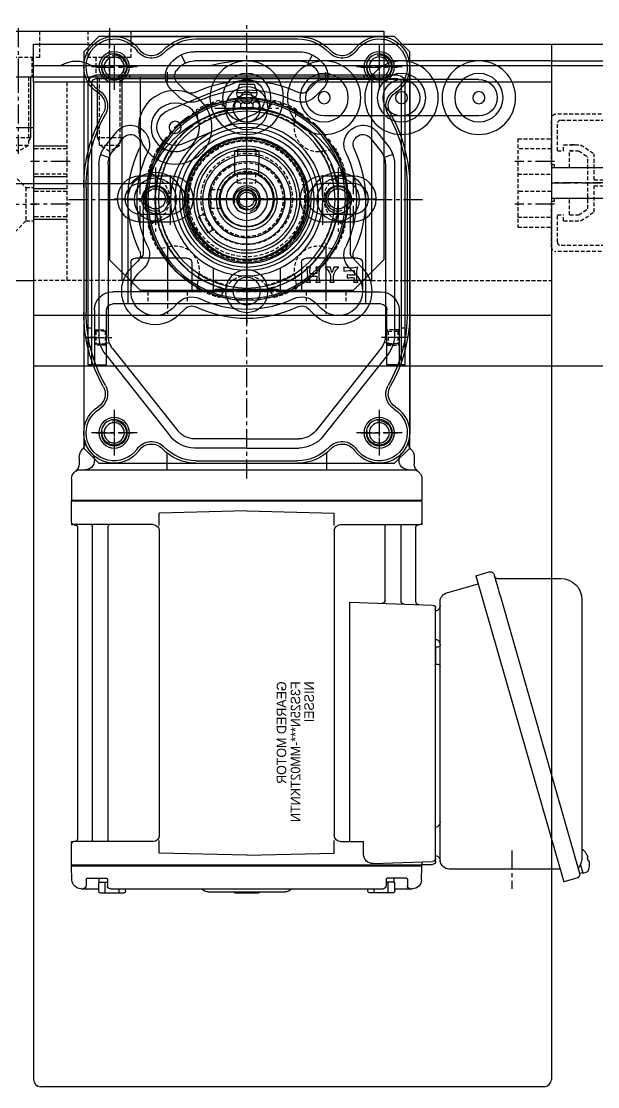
# Model space of a CAD drawing. Header units: inches. Extents: x 0 to 77285, y -118 to 40065.
# Drawn here: x 66933.3 to 67122.5, y 15599.9 to 15949.4 of the extents above; entities that cross this region are included whole.
import ezdxf

# ---------------------------------------------------------------- set-up
doc = ezdxf.new("R2010")
doc.units = ezdxf.units.IN
doc.header["$LTSCALE"] = 5
doc.header["$MEASUREMENT"] = 0
doc.linetypes.add('CENTER', pattern=[2, 1.25, -0.25, 0.25, -0.25])
doc.linetypes.add('HIDDEN', pattern=[0.375, 0.25, -0.125])
for name, color, linetype in [('11', 1, 'CENTER'), ('22', 2, 'HIDDEN'), ('44', 4, 'Continuous'), ('55', 5, 'Continuous'), ('77', 40, 'HIDDEN'), ('A', 8, 'Continuous'), ('B', 123, 'Continuous'), ('T', 3, 'Continuous'), ('Y', 60, 'Continuous')]:
    doc.layers.add(name, color=color, linetype=linetype)
doc.styles.add('SCI', font='')
doc.styles.get('SCI').set_extended_font_data('Gulim')

# ---------------------------------------------------------------- blocks, each defined once
blk = doc.blocks.new('E0104-20170619.11435441E')
for p, q in [((-30, 6), (-30, 21)), ((-6, 22.5), (-28.5, 22.5)), ((-6, 22.5), (-6, 21.5)), ((-5, 21.5), (-6, 21.5)), ((-5, 21.5), (-5, 16.5)), ((5, 21.5), (5, 16.5)), ((6, 21.5), (5, 21.5)), ((6, 22.5), (6, 21.5)), ((28.5, 22.5), (6, 22.5)), ((30, 6), (30, 21)), ((-28, 10.5), (-28, 19.5)), ((-10.5, 20.5), (-27, 20.5)), ((-10.5, 18.5), (-12.5, 18.5)), ((-12.5, 18.5), (-12.5, 12.89)), ((-10.5, 20.5), (-10.5, 18.5)), ((10.5, 20.5), (10.5, 18.5)), ((27, 20.5), (10.5, 20.5)), ((12.5, 18.5), (10.5, 18.5)), ((12.5, 18.5), (12.5, 12.89)), ((28, 10.5), (28, 19.5)), ((-10.5, 16.5), (-10.5, 13.5)), ((-5, 16.5), (-10.5, 16.5)), ((10.5, 16.5), (5, 16.5)), ((10.5, 16.5), (10.5, 13.5)), ((-28, 10.5), (-26, 10.5)), ((-26, 10.5), (-26, 12.5)), ((-26, 12.5), (-20.39, 12.5)), ((-22.39, 12.5), (-24.08, 12.5)), ((-23, 10.5), (-24.08, 10.5)), ((-24, 10.5), (-21, 10.5)), ((-24, 5), (-24, 10.5)), ((-21, 10.5), (-18, 8.5)), ((-20.39, 12.5), (-16, 9.57)), ((-12.5, 12.89), (-7.95, 6.07)), ((-10.5, 13.5), (-6.54, 7.56)), ((10.5, 13.5), (6.54, 7.56)), ((12.5, 12.89), (7.95, 6.07)), ((20.39, 12.5), (16, 9.57)), ((21, 10.5), (18, 8.5)), ((26, 12.5), (20.39, 12.5)), ((24, 10.5), (21, 10.5)), ((24, 5), (24, 10.5)), ((26, 10.5), (26, 12.5)), ((28, 10.5), (26, 10.5)), ((-18, -8.5), (-18, 8.5)), ((-16, 1), (-16, 9.57)), ((-1, 4.9), (-1, 7.43)), ((1, 4.9), (1, 7.43)), ((16, 1), (16, 9.57)), ((18, -8.5), (18, 8.5)), ((-30, 6), (-29, 6)), ((-29, 5), (-29, 6)), ((-29, 5), (-24, 5)), ((-4.17, 2.76), (-5.96, 4.55)), ((-2.76, 4.17), (-4.55, 5.96)), ((2.76, 4.17), (4.55, 5.96)), ((4.17, 2.76), (5.96, 4.55)), ((29, 5), (24, 5)), ((29, 5), (29, 6)), ((30, 6), (29, 6)), ((-16, 1), (-9.95, 1)), ((-4.9, 1), (-7.43, 1)), ((4.9, 1), (7.43, 1)), ((9.95, 1), (16, 1)), ((-16, -9.57), (-16, -1)), ((-16, -1), (-9.95, -1)), ((-4.9, -1), (-7.43, -1)), ((-4.17, -2.76), (-5.96, -4.55)), ((4.17, -2.76), (5.96, -4.55)), ((4.9, -1), (7.43, -1)), ((9.95, -1), (16, -1)), ((16, -9.57), (16, -1)), ((-30, -21), (-30, -6)), ((-30, -6), (-29, -6)), ((-29, -6), (-29, -5)), ((-29, -5), (-24, -5)), ((-24, -10.5), (-24, -5)), ((-12.5, -12.89), (-7.95, -6.07)), ((-2.76, -4.17), (-4.55, -5.96)), ((-1, -4.9), (-1, -7.43)), ((1, -4.9), (1, -7.43)), ((2.76, -4.17), (4.55, -5.96)), ((12.5, -12.89), (7.95, -6.07)), ((24, -10.5), (24, -5)), ((29, -5), (24, -5)), ((29, -6), (29, -5)), ((30, -6), (29, -6)), ((30, -21), (30, -6)), ((-21, -10.5), (-18, -8.5)), ((-20.39, -12.5), (-16, -9.57)), ((-10.5, -13.5), (-6.54, -7.56)), ((10.5, -13.5), (6.54, -7.56)), ((20.39, -12.5), (16, -9.57)), ((21, -10.5), (18, -8.5)), ((-28, -19.5), (-28, -10.5)), ((-28, -10.5), (-26, -10.5)), ((-26, -12.5), (-26, -10.5)), ((-26, -12.5), (-20.39, -12.5)), ((-24, -10.5), (-21, -10.5)), ((-12.5, -18.5), (-12.5, -12.89)), ((-10.5, -16.5), (-10.5, -13.5)), ((10.5, -16.5), (10.5, -13.5)), ((12.5, -18.5), (12.5, -12.89)), ((26, -12.5), (20.39, -12.5)), ((24, -10.5), (21, -10.5)), ((26, -12.5), (26, -10.5)), ((28, -10.5), (26, -10.5)), ((28, -19.5), (28, -10.5)), ((-5, -16.5), (-10.5, -16.5)), ((-5, -21.5), (-5, -16.5)), ((5, -21.5), (5, -16.5)), ((10.5, -16.5), (5, -16.5)), ((-10.5, -20.5), (-27, -20.5)), ((-10.5, -18.5), (-12.5, -18.5)), ((-10.5, -20.5), (-10.5, -18.5)), ((12.5, -18.5), (10.5, -18.5)), ((10.5, -20.5), (10.5, -18.5)), ((27, -20.5), (10.5, -20.5)), ((-6, -22.5), (-28.5, -22.5)), ((-6, -22.5), (-6, -21.5)), ((-5, -21.5), (-6, -21.5)), ((6, -21.5), (5, -21.5)), ((6, -22.5), (6, -21.5)), ((28.5, -22.5), (6, -22.5))]:
    blk.add_line(p, q)
for centre, radius, start, end in [((-28.5, 21), 1.5, 90, 180), ((28.5, 21), 1.5, 0, 90), ((-27, 19.5), 1, 90, 180), ((27, 19.5), 1, 0, 90), ((0, 0), 10, 49.1403, 130.8597), ((0, 0), 7.5, 82.3377, 97.6623), ((0, 0), 10, 142.644, 174.2608), ((0, 0), 7.5, 127.3377, 142.6623), ((0, 0), 5, 101.537, 123.463), ((0, 0), 5, 56.537, 78.463), ((0, 0), 7.5, 37.3377, 52.6623), ((0, 0), 10, 5.7392, 39.0281), ((0, 0), 10, 5.7392, 37.356), ((0, 0), 7.5, 172.3377, 187.6623), ((0, 0), 5, 146.537, 168.463), ((0, 0), 5, 11.537, 33.463), ((0, 0), 7.5, 352.3377, 7.6623), ((0, 0), 10, 185.7392, 217.356), ((0, 0), 5, 191.537, 213.463), ((0, 0), 5, 326.537, 348.463), ((0, 0), 10, 320.9719, 354.2608), ((0, 0), 10, 322.644, 354.2608), ((0, 0), 7.5, 217.3377, 232.6623), ((0, 0), 5, 236.537, 258.463), ((0, 0), 5, 281.537, 303.463), ((0, 0), 7.5, 307.3377, 322.6623), ((0, 0), 10, 229.1403, 309.2607), ((0, 0), 10, 243.4796, 310.8597), ((0, 0), 7.5, 262.3377, 277.6623), ((-27, -19.5), 1, 180, 270), ((27, -19.5), 1, 270, 0), ((-28.5, -21), 1.5, 180, 270), ((28.5, -21), 1.5, 270, 0)]:
    blk.add_arc(centre, radius, start, end)
at = {"layer": '11'}
for p, q in [((0, -22.5), (0, 22.5)), ((30, 0), (-30, 0))]:
    blk.add_line(p, q, dxfattribs=at)
blk = doc.blocks.new('A$Cd8d11530')
at = {"linetype": 'Continuous'}
for p, q in [((0, 0), (170, 0)), ((0, -12.5), (0, 0)), ((0, -7), (170, -7)), ((170, -12.5), (0, -12.5)), ((111, -12.5), (29, -12.5)), ((29, -12.5), (29, -77.5)), ((111, -12.5), (111, -77.5)), ((111, -77.5), (29, -77.5)), ((170, -89), (0, -89)), ((0, -105.5), (170, -105.5)), ((0, -105.5), (0, -339.6)), ((170, -105.5), (170, -339.6)), ((167.6, -342), (2.4, -342))]:
    blk.add_line(p, q, dxfattribs=at)
for p, q in [((170, 0), (170, -105.5)), ((170, 0), (1305, 0)), ((170, -7), (1305, -7)), ((0, -12.5), (0, -105.5)), ((170, -12.5), (170, -105.5)), ((0, -105.5), (170, -105.5)), ((170, -105.5), (1305, -105.5))]:
    blk.add_line(p, q)
for radius in [23.5, 20]:
    blk.add_circle((70, -50.75), radius, dxfattribs=at)
for centre in [(40, -50.75), (100, -50.75)]:
    blk.add_circle(centre, 3.32)
for centre, radius, start, end in [((14, -15.5), 9.85, 59.6488, 120.3512), ((2.4, -339.6), 2.4, 180, 270), ((167.6, -339.6), 2.4, 270, 0)]:
    blk.add_arc(centre, radius, start, end, dxfattribs=at)
at = {"layer": '11'}
for p, q in [((70, -75.25), (70, -26.25)), ((12, -38.5), (-1, -38.5)), ((171, -38.5), (158, -38.5)), ((40, -55.75), (40, -45.75)), ((100, -55.75), (100, -45.75)), ((170, -45.5), (1305, -45.5)), ((35, -50.75), (45, -50.75)), ((45.5, -50.75), (94.5, -50.75)), ((95, -50.75), (105, -50.75)), ((12, -52.5), (-1, -52.5)), ((171, -52.5), (158, -52.5))]:
    blk.add_line(p, q, dxfattribs=at)
at = {"layer": '22'}
for p, q in [((11, -12.5), (11, -77.5)), ((159, -31), (170, -31)), ((159, -31), (159, -60)), ((11, -34.31), (0, -34.31)), ((170, -34.3), (159, -34.3)), ((11, -42.69), (0, -42.69)), ((159, -42.7), (170, -42.7)), ((11, -48.31), (0, -48.31)), ((170, -48.3), (159, -48.3)), ((11, -56.69), (0, -56.69)), ((159, -56.7), (170, -56.7)), ((159, -60), (170, -60)), ((29, -77.5), (0, -77.5)), ((111, -77.5), (170, -77.5))]:
    blk.add_line(p, q, dxfattribs=at)
at = {"layer": 'A'}
for p, q in [((170, -40.5), (1305, -40.5)), ((170, -50.5), (1305, -50.5))]:
    blk.add_line(p, q, dxfattribs=at)
at = {"layer": 'B'}
for q in [(70, -5.5), (1305, -5.5)]:
    blk.add_line((170, -5.5), q, dxfattribs=at)
blk.add_arc((70, -50.95), 45.45, 90, 104.7611, dxfattribs=at)
at = {"layer": 'T'}
for p, q in [((11, -33.5), (0, -33.5)), ((11, -43.5), (0, -43.5)), ((11, -47.5), (0, -47.5)), ((11, -57.5), (0, -57.5))]:
    blk.add_line(p, q, dxfattribs=at)
for centre in [(40, -50.75), (100, -50.75)]:
    blk.add_arc(centre, 4, 340, 290, dxfattribs=at)
at = {"layer": '22'}
blk.add_blockref('E0104-20170619.11435441E', (200, -45.5), dxfattribs=at)
blk = doc.blocks.new('A$C38a42578')
for p, q in [((0, 25), (10, 25)), ((0, 25), (0, -25)), ((10, 25), (10, -25)), ((10, -25), (0, -25))]:
    blk.add_line(p, q)
at = {"layer": '11'}
blk.add_line((11, 0), (-1, 0), dxfattribs=at)
at = {"layer": '22'}
for p, q in [((8, 11), (2.5, 5.5)), ((8, 11), (8, -11)), ((8, 11), (10, 11)), ((2.5, 5.5), (0, 5.5)), ((2.5, 5.5), (2.5, -5.5)), ((2.5, -5.5), (0, -5.5)), ((2.5, -5.5), (8, -11)), ((8, -11), (10, -11))]:
    blk.add_line(p, q, dxfattribs=at)
blk = doc.blocks.new('A$Cfef283f1')
for p, q in [((-151, 55), (-151, 40)), ((-151, 55), (75, 55)), ((75, 55), (75, -20)), ((-151, 40), (75, 40)), ((-15, 40), (-15, -20)), ((-15, -20), (-5, -30)), ((65, -30), (75, -20)), ((-5, -30), (65, -30))]:
    blk.add_line(p, q)
for points in [[(-5, 7.5, 1), (-5, -7.5), (5, -7.5, 1), (5, 7.5)], [(55, 7.5, 1), (55, -7.5), (65, -7.5, 1), (65, 7.5)], [(-5, 5, 1), (-5, -5), (5, -5, 1), (5, 5)], [(55, 5, 1), (55, -5), (65, -5, 1), (65, 5)]]:
    blk.add_lwpolyline(points, format="xyb", close=True)
at = {"layer": '11'}
for p, q in [((-143.5, 56), (-143.5, 39)), ((-120, 56), (-120, 39)), ((-96.5, 56), (-96.5, 39)), ((-45, 56), (-45, 39)), ((-15, 56), (-15, 39)), ((-5, -8.5), (-5, 8.5)), ((5, -8.5), (5, 8.5)), ((55, -8.5), (55, 8.5)), ((65, -8.5), (65, 8.5)), ((-13.5, 0), (13.5, 0)), ((46.5, 0), (73.5, 0))]:
    blk.add_line(p, q, dxfattribs=at)
at = {"layer": '22'}
for p, q in [((-145.96, 55), (-145.96, 40)), ((-141.04, 55), (-141.04, 40)), ((-135, 40), (-135, 55)), ((-105, 55), (-105, 40)), ((-98.96, 55), (-98.96, 40)), ((-94.04, 55), (-94.04, 40)), ((-52, 46.4), (-52, 55)), ((-38, 55), (-38, 46.4)), ((-22, 46.4), (-22, 55)), ((-15, 40), (-15, 55)), ((-8, 55), (-8, 46.4)), ((-38, 46.4), (-52, 46.4)), ((-49.5, 46.4), (-49.5, 40)), ((-40.5, 46.4), (-40.5, 40)), ((-8, 46.4), (-22, 46.4)), ((-19.5, 46.4), (-19.5, 40)), ((-10.5, 46.4), (-10.5, 40))]:
    blk.add_line(p, q, dxfattribs=at)
at = {"layer": 'T'}
for p, q in [((-146.5, 55), (-146.5, 40)), ((-140.5, 55), (-140.5, 40)), ((-99.5, 55), (-99.5, 40)), ((-93.5, 55), (-93.5, 40))]:
    blk.add_line(p, q, dxfattribs=at)
blk = doc.blocks.new('A$C6f6749af')
for p, q in [((-10, 0), (-10, -32)), ((-10, 0), (40, 0)), ((40, 0), (40, -32)), ((-10, -32), (-7, -35)), ((37, -35), (40, -32)), ((-7, -35), (37, -35))]:
    blk.add_line(p, q)
at = {"layer": '11'}
for p, q in [((0, 1), (0, -25.42)), ((30, 1), (30, -25.42))]:
    blk.add_line(p, q, dxfattribs=at)
at = {"layer": '22'}
for p, q in [((-3.32, -22.5), (-3.32, 0)), ((3.32, 0), (3.32, -22.5)), ((26.68, -22.5), (26.68, 0)), ((33.32, 0), (33.32, -22.5)), ((4, -20), (-4, -20)), ((34, -20), (26, -20)), ((0, -24.42), (-3.32, -22.5)), ((3.32, -22.5), (-3.32, -22.5)), ((3.32, -22.5), (0, -24.42)), ((30, -24.42), (26.68, -22.5)), ((33.32, -22.5), (26.68, -22.5)), ((33.32, -22.5), (30, -24.42))]:
    blk.add_line(p, q, dxfattribs=at)
at = {"layer": 'T'}
for p, q in [((-4, -20), (-4, 0)), ((4, 0), (4, -20)), ((26, -20), (26, 0)), ((34, 0), (34, -20)), ((-3.32, -21.17), (-4, -20)), ((4, -20), (3.32, -21.17)), ((26.68, -21.17), (26, -20)), ((34, -20), (33.32, -21.17))]:
    blk.add_line(p, q, dxfattribs=at)
blk = doc.blocks.new('A$Cc27aa2d1')
for name, p in [('A$Cfef283f1', (-60, 0)), ('A$C6f6749af', (-105, 40))]:
    blk.add_blockref(name, p)
at = {"xscale": -1}
blk.add_blockref('A$C38a42578', (-100, -1.75), dxfattribs=at)
blk = doc.blocks.new('A$Cbabc4c28')
for name, p in [('A$Cc27aa2d1', (-1265, -50.75)), ('A$Cd8d11530', (-1365, 0))]:
    blk.add_blockref(name, p)
blk = doc.blocks.new('A$Cf196d827')
for p, q in [((-6.58, 28.75), (-8.99, 32.32)), ((-6.58, 28.75), (-8.99, 32.32)), ((6.58, 28.75), (8.99, 32.32)), ((-15.67, 24.98), (-16.5, 29.21)), ((15.67, 24.98), (16.5, 29.21)), ((15.67, 24.98), (16.5, 29.21)), ((-24.98, 15.67), (-29.21, 16.5)), ((-24.98, 15.67), (-29.21, 16.5)), ((24.98, 15.67), (29.21, 16.5)), ((3, 11.8), (-3, 11.8)), ((-3, 11.8), (-3, 8.49)), ((3, 8.49), (3, 11.8)), ((-28.75, 6.58), (-32.32, 8.99)), ((28.75, 6.58), (32.32, 8.99)), ((28.75, 6.58), (32.32, 8.99)), ((-28.75, -6.58), (-32.32, -8.99)), ((-28.75, -6.58), (-32.32, -8.99)), ((28.75, -6.58), (32.32, -8.99)), ((-24.98, -15.67), (-29.21, -16.5)), ((24.98, -15.67), (29.21, -16.5)), ((24.98, -15.67), (29.21, -16.5)), ((-15.67, -24.98), (-16.5, -29.21)), ((-15.67, -24.98), (-16.5, -29.21)), ((15.67, -24.98), (16.5, -29.21)), ((-6.58, -28.75), (-8.99, -32.32)), ((6.58, -28.75), (8.99, -32.32)), ((6.58, -28.75), (8.99, -32.32))]:
    blk.add_line(p, q)
for radius in [19, 15]:
    blk.add_circle((0, 0), radius)
for centre, radius, start, end in [((0, 0), 33.55, 105.5501, 119.4499), ((0, 0), 33.55, 60.5501, 74.4499), ((0, 0), 29, 102.4847, 122.5153), ((0, 33.19), 7.94, 214, 326), ((0, 0), 29, 57.4847, 77.5153), ((-23.47, 23.47), 7.94, 259, 11), ((23.47, 23.47), 7.94, 169, 281), ((0, 0), 33.55, 150.5501, 164.4499), ((0, 0), 29, 147.4847, 167.5153), ((0, 0), 29, 12.4847, 32.5153), ((0, 0), 33.55, 15.5501, 29.4499), ((0, 0), 9, 109.4712, 70.5288), ((-33.19, 0), 7.94, 304, 56), ((33.19, 0), 7.94, 124, 236), ((0, 0), 29, 192.4847, 212.5153), ((0, 0), 29, 327.4847, 347.5153), ((0, 0), 33.55, 195.5501, 209.4499), ((0, 0), 33.55, 330.5501, 344.4499), ((-23.47, -23.47), 7.94, 349, 101), ((23.47, -23.47), 7.94, 79, 191), ((0, 0), 29, 237.4847, 257.5153), ((0, 0), 29, 282.4847, 302.5153), ((0, -33.19), 7.94, 34, 146), ((0, 0), 33.55, 240.5501, 254.4499), ((0, 0), 33.55, 285.5501, 299.4499)]:
    blk.add_arc(centre, radius, start, end)
at = {"layer": '11'}
for p, q in [((0, -35.59), (0, 35.59)), ((-35.59, 0), (35.59, 0))]:
    blk.add_line(p, q, dxfattribs=at)
blk.add_circle((0, 0), 33.19, dxfattribs=at)
blk = doc.blocks.new('A$Cdc005fc0')
for p, q in [((-25.4, 6), (0, 6)), ((-25.4, -6), (0, -6))]:
    blk.add_line(p, q)
for centre, radius in [((-25.4, 0), 12.06), ((0, 0), 12.06), ((-25.4, 0), 7.94), ((0, 0), 7.94), ((-25.4, 0), 1.99), ((0, 0), 1.99)]:
    blk.add_circle(centre, radius)
for centre, start, end in [((-25.4, 0), 90, 270), ((0, 0), 270, 90)]:
    blk.add_arc(centre, 6, start, end)
blk = doc.blocks.new('A$C60B61E16')
for p, q in [((-53.5, 81.5), (-48.5, 86.5)), ((-48.5, 86.5), (48.5, 86.5)), ((48.5, 86.5), (53.5, 81.5)), ((-53.5, -48.5), (-53.5, 81.5)), ((53.5, 81.5), (53.5, -48.5)), ((-48.5, -53.5), (-53.5, -48.5)), ((53.5, -48.5), (48.5, -53.5)), ((48.5, -53.5), (-48.5, -53.5))]:
    blk.add_line(p, q)
for centre, radius in [((-43.5, 76.5), 3.32), ((43.5, 76.5), 3.32), ((0, 30), 7), ((0, 30), 4.5), ((0, 0), 20.5), ((0, 0), 16.5), ((-30, 0), 7), ((30, 0), 7), ((-30, 0), 4.5), ((30, 0), 4.5), ((0, -30), 7), ((0, -30), 4.5), ((-43.5, -43.5), 3.32), ((43.5, -43.5), 3.32)]:
    blk.add_circle(centre, radius)
for start, end in [(101.5364, 168.4636), (11.5364, 78.4636), (191.5364, 258.4636), (281.5364, 348.4636)]:
    blk.add_arc((0, 0), 33, start, end)
at = {"layer": '11'}
for p, q in [((0, 91.5), (0, -58.5)), ((-43.5, 70.5), (-43.5, 82.5)), ((43.5, 70.5), (43.5, 82.5)), ((-49.5, 76.5), (-37.5, 76.5)), ((37.5, 76.5), (49.5, 76.5)), ((0, 19.5), (0, 40.5)), ((-10.5, 30), (10.5, 30)), ((-30, -10.5), (-30, 10.5)), ((30, -10.5), (30, 10.5)), ((-58.5, 0), (58.5, 0)), ((-40.5, 0), (-19.5, 0)), ((19.5, 0), (40.5, 0)), ((0, -40.5), (0, -19.5)), ((-10.5, -30), (10.5, -30)), ((-43.5, -49.5), (-43.5, -37.5)), ((43.5, -49.5), (43.5, -37.5)), ((-49.5, -43.5), (-37.5, -43.5)), ((37.5, -43.5), (49.5, -43.5))]:
    blk.add_line(p, q, dxfattribs=at)
blk.add_circle((0, 0), 30, dxfattribs=at)
at = {"layer": '22'}
blk.add_circle((0, 0), 20, dxfattribs=at)
at = {"layer": 'T'}
for centre in [(-43.5, 76.5), (43.5, 76.5), (-43.5, -43.5), (43.5, -43.5)]:
    blk.add_arc(centre, 4, 260.0082, 189.9928, dxfattribs=at)
blk = doc.blocks.new('A$C945b6342')
for p, q in [((91.61, 57.5), (98.61, 57.5)), ((98.61, 57.5), (98.61, -57.5)), ((98.91, 57.5), (98.61, 57.33)), ((98.61, 57.33), (98.61, -57.33)), ((105.77, 57.5), (98.91, 57.5)), ((98.91, -57.5), (98.91, 57.5)), ((106.61, 30.75), (106.61, 56.84)), ((106.75, 56.67), (106.89, 55.91)), ((210.46, 56.67), (210.33, 55.91)), ((210.61, 30.75), (210.61, 56.84)), ((218.31, 57.5), (211.45, 57.5)), ((218.31, 57.5), (218.61, 57.33)), ((218.31, -57.5), (218.31, 57.5)), ((218.81, 57.49), (218.61, 57.3)), ((218.61, -57.33), (218.61, 57.33)), ((218.61, 57.3), (218.61, -57.3)), ((223.19, 57.38), (218.81, 57.49)), ((-43.5, 53.5), (76.5, 53.5)), ((-4, 52.7), (37, 52.7)), ((84.61, 55), (86.73, 55)), ((88.61, 54.5), (88.61, -54.5)), ((107.38, 55.5), (209.84, 55.5)), ((222.61, 52.43), (222.61, 46.05)), ((222.91, 52.73), (225.11, 52.73)), ((226.11, 54.38), (226.11, 48.57)), ((85.61, 50), (85.37, 50)), ((210.11, 50.67), (107.11, 50.67)), ((-22.12, 42.87), (-17.73, 46.34)), ((-14.81, 47.95), (-13.82, 45.11)), ((-11.52, 48.5), (44.56, 48.5)), ((-11.52, 45.5), (44.56, 45.5)), ((47.81, 47.96), (46.84, 45.12)), ((50.71, 46.39), (77.71, 25)), ((222.61, 48.42), (222.61, 46.05)), ((223.91, 48.42), (222.61, 48.42)), ((222.91, 45.75), (225.11, 45.75)), ((223.91, 48.42), (223.91, 45.75)), ((227.41, 46.47), (223.91, 46.47)), ((226.91, 48.57), (224.41, 48.57)), ((227.41, 48.07), (227.41, 40.27)), ((-53.5, 43.5), (-53.5, -43.5)), ((-20.25, 40.52), (-15.87, 43.99)), ((48.87, 44.02), (75.85, 22.64)), ((210.11, 45.43), (107.11, 45.43)), ((226.11, 44.75), (226.11, 0)), ((227.41, 41.87), (226.11, 41.87)), ((226.91, 39.77), (226.11, 39.77)), ((-20.25, 35.76), (-20.53, 36.04)), ((20.23, 35.78), (22.27, 37.83)), ((22.35, 33.66), (24.4, 35.71)), ((-22.37, 33.64), (-22.65, 33.92)), ((102.11, 0), (102.86, 28.75)), ((106.91, 28.75), (102.86, 28.75)), ((108.61, 28.75), (208.61, 28.75)), ((214.36, 28.75), (210.31, 28.75)), ((215.11, 0), (214.36, 28.75)), ((-44.7, 25), (-44.23, 25.38)), ((-33.66, 22.32), (-36.27, 24.92)), ((83.12, 26.19), (88.61, 26.19)), ((-47.5, 21.52), (-44.8, 20.21)), ((-42.84, 22.65), (-42.37, 23.03)), ((-35.78, 20.2), (-38.39, 22.8)), ((33.67, 22.35), (35.71, 24.4)), ((35.79, 20.23), (37.83, 22.27)), ((-52.7, 16.7), (-52.7, -16.7)), ((-48.5, 0), (-48.5, 17.16)), ((-45.5, 0), (-45.5, 17.16)), ((78.5, 0), (78.5, 17.15)), ((81.5, 0), (81.5, 17.16)), ((85.7, 16.7), (85.7, -16.7)), ((86.5, 16.7), (86.5, -16.7)), ((227.11, 12.68), (227.11, -12.66)), ((-15.78, 3.98), (-11.83, 3.98)), ((-15.78, -4.02), (-15.78, 3.98)), ((227.41, 3.9), (227.41, -3.9)), ((-48.5, 0), (-48.5, -17.16)), ((-45.5, 0), (-45.5, -17.16)), ((78.5, 0), (78.5, -17.15)), ((81.5, 0), (81.5, -17.16)), ((102.11, 0), (102.86, -28.75)), ((215.11, 0), (214.36, -28.75)), ((226.11, 0), (226.11, -44.75)), ((227.41, 2.3), (227.11, 2.3)), ((227.41, -2.3), (227.11, -2.3)), ((-15.78, -4.02), (-11.83, -4.02)), ((-47.5, -21.52), (-44.8, -20.21)), ((-35.78, -20.2), (-38.39, -22.8)), ((35.79, -20.23), (37.83, -22.27)), ((-42.84, -22.65), (-42.37, -23.03)), ((-33.66, -22.32), (-36.27, -24.92)), ((33.67, -22.35), (35.71, -24.4)), ((48.87, -44.02), (75.85, -22.64)), ((-44.7, -25), (-44.23, -25.38)), ((50.71, -46.39), (77.71, -25)), ((83.12, -26.19), (88.61, -26.19)), ((106.91, -28.75), (102.86, -28.75)), ((106.61, -30.75), (106.61, -56.84)), ((108.61, -28.75), (208.61, -28.75)), ((214.36, -28.75), (210.31, -28.75)), ((210.61, -30.75), (210.61, -38.37)), ((-22.37, -33.64), (-22.65, -33.92)), ((22.35, -33.66), (24.4, -35.71)), ((210.61, -33.79), (132.12, -33.79)), ((132.12, -33.79), (133.07, -61.03)), ((-20.25, -35.76), (-20.53, -36.04)), ((20.23, -35.78), (22.27, -37.83)), ((214.83, -38.37), (210.61, -38.37)), ((-20.25, -40.52), (-15.87, -43.99)), ((217.83, -41.47), (217.14, -61.03)), ((226.91, -39.77), (226.11, -39.77)), ((227.41, -41.87), (226.11, -41.87)), ((227.41, -48.07), (227.41, -40.27)), ((-22.12, -42.87), (-17.73, -46.34)), ((-14.81, -47.95), (-13.82, -45.11)), ((47.81, -47.96), (46.84, -45.12)), ((131.49, -45.43), (107.11, -45.43)), ((-11.52, -45.5), (44.56, -45.5)), ((-11.52, -48.5), (44.56, -48.5)), ((222.61, -52.43), (222.61, -46.05)), ((222.61, -48.42), (222.61, -46.05)), ((223.91, -48.42), (222.61, -48.42)), ((222.91, -45.75), (225.11, -45.75)), ((223.91, -48.42), (223.91, -45.75)), ((227.41, -46.47), (223.91, -46.47)), ((226.91, -48.57), (224.41, -48.57)), ((226.11, -48.57), (226.11, -54.38)), ((85.61, -50), (85.37, -50)), ((131.75, -50.67), (107.11, -50.67)), ((-43.5, -53.5), (76.5, -53.5)), ((-4, -52.7), (37, -52.7)), ((84.61, -55), (86.73, -55)), ((106.75, -56.67), (106.89, -55.91)), ((131.92, -55.5), (107.38, -55.5)), ((222.91, -52.73), (225.11, -52.73)), ((91.61, -57.5), (98.61, -57.5)), ((98.91, -57.5), (98.61, -57.33)), ((99.11, -57.5), (98.91, -57.5)), ((99.11, -57.5), (105.77, -57.5)), ((217.27, -57.5), (218.31, -57.5)), ((218.11, -57.5), (218.11, -61)), ((218.31, -57.5), (218.61, -57.33)), ((218.61, -57.3), (218.81, -57.49)), ((223.19, -57.38), (218.81, -57.49)), ((217.11, -62), (134.07, -62)), ((144.17, -62), (135.04, -62)), ((152.41, -62.1), (146.81, -62.1)), ((146.81, -62.7), (146.81, -62.1)), ((152.41, -62.1), (152.41, -62.7)), ((215.17, -62), (206.04, -62)), ((128.99, -65.68), (126.06, -76.02)), ((216.79, -63.5), (131.88, -63.5)), ((219.61, -102.84), (219.61, -66.5)), ((123.38, -75.25), (122.14, -79.57)), ((123.38, -75.25), (223.84, -104.05)), ((124.28, -82.14), (124.28, -103.05)), ((130.24, -83.25), (220.99, -109.27)), ((222.6, -108.38), (223.84, -104.05)), ((131.28, -110.05), (215.5, -110.05)), ((215.74, -111.95), (215.81, -111.71)), ((218.19, -109.51), (220.92, -110.29)), ((220.92, -110.29), (220.49, -111.77)), ((220.99, -109.27), (220.71, -110.23)), ((215.4, -111.85), (215.74, -111.95)), ((216.8, -111.99), (216.73, -112.23)), ((216.73, -112.23), (217.07, -112.33))]:
    blk.add_line(p, q)
blk.add_lwpolyline([(123.04, -81.18), (123.09, -81.2), (123.24, -81.24), (123.5, -81.32), (123.86, -81.42), (124.31, -81.55), (124.85, -81.7), (125.46, -81.88), (126.15, -82.08), (126.89, -82.29), (127.69, -82.52), (128.52, -82.75), (129.38, -83), (130.24, -83.25)])
for centre, radius in [((-43.5, 43.5), 4.3), ((76.5, 43.5), 4.3), ((0.02, 0), 33), ((0.02, 0), 32.42), ((0, 0), 30.16), ((0.02, 0), 29), ((0, 0), 19.5), ((-43.5, -43.5), 4.3), ((76.5, -43.5), 4.3)]:
    blk.add_circle(centre, radius)
for centre, radius, start, end in [((86.73, 58), 3, 270, 324.3146), ((91.61, 54.5), 3, 90, 180), ((105.77, 56.5), 1, 10, 90), ((211.45, 56.5), 1, 90, 170), ((223.11, 54.38), 3, 0, 88.5), ((-43.5, 43.5), 10, 32.0608, 234.5775), ((-43.5, 43.5), 9.2, 32.0608, 234.5775), ((-4, 4), 49.5, 90, 119.4404), ((-4, 4), 48.7, 90, 119.4404), ((37, 4), 49.5, 60.5596, 90), ((37, 4), 48.7, 60.5596, 90), ((76.5, 43.5), 10, 305.4225, 147.9392), ((76.5, 43.5), 9.2, 305.4225, 147.9392), ((79.79, 56.08), 3, 255.344, 313.5074), ((84.61, 51), 4, 90, 133.5074), ((85.61, 53), 3, 270, 0), ((107.38, 56), 0.5, 190, 270), ((209.84, 56), 0.5, 270, 350), ((222.91, 52.43), 0.3, 90, 180), ((225.11, 53.73), 1, 270, 0), ((85.37, 53), 3, 226.9509, 270), ((107.11, 51.17), 0.5, 180, 270), ((210.11, 51.17), 0.5, 270, 360), ((-30.79, 51.46), 5.8, 212.0608, 299.4404), ((-30.79, 51.46), 5, 212.0608, 299.4404), ((-11.52, 38.5), 10, 90, 128.3456), ((-11.52, 38.5), 7, 90, 128.3456), ((44.56, 38.5), 10, 52.0667, 90), ((44.56, 38.5), 7, 52.0667, 90), ((63.79, 51.46), 5.8, 240.5596, 327.9392), ((63.79, 51.46), 5, 240.5596, 327.9392), ((222.91, 46.05), 0.3, 180, 270), ((224.41, 48.07), 0.5, 90, 180), ((225.11, 44.75), 1, 0, 90), ((226.91, 48.07), 0.5, 0, 90), ((-18.39, 38.17), 6, 128.3456, 225.0576), ((107.11, 44.93), 0.5, 90, 180), ((210.11, 44.93), 0.5, 360, 90), ((-18.39, 38.17), 3, 128.3456, 225.0576), ((0.02, 0), 39, 64.4867, 115.5709), ((30.05, 30.05), 11, 315, 135), ((226.91, 40.27), 0.5, 270, 0), ((-52.19, 31.28), 5, 313.2121, 54.5775), ((-52.19, 31.28), 5.8, 313.2121, 54.5775), ((-18.11, 37.89), 3, 225.0576, 295.5709), ((0.02, 0), 36, 64.4867, 115.5709), ((18.11, 37.9), 3, 244.4867, 315), ((30.05, 30.05), 8, 315, 135), ((85.19, 31.28), 5.8, 125.4225, 226.7879), ((85.19, 31.28), 5, 125.4225, 226.7879), ((-18.11, 37.89), 6, 225.0576, 295.5709), ((18.11, 37.9), 6, 244.4867, 315), ((108.61, 30.75), 2, 180, 270), ((208.61, 30.75), 2, 270, 360), ((-38.5, 16.7), 15, 133.2121, 180), ((-38.5, 16.7), 14.2, 133.2121, 180), ((-38.5, 17.16), 10, 128.3456, 180), ((-40.5, 20.67), 6, 45.0576, 128.3456), ((71.5, 17.16), 10, 0, 51.6183), ((71.5, 16.7), 14.2, 0, 46.7879), ((71.5, 16.7), 15, 0, 46.7879), ((-38.5, 17.16), 7, 128.3456, 180), ((-40.5, 20.67), 3, 45.0576, 128.3456), ((-37.9, 18.07), 6, 334.5133, 45.0576), ((37.91, 18.11), 6, 135, 205.5443), ((71.5, 17.15), 7, 0, 51.601), ((-37.9, 18.07), 3, 334.5133, 45.0576), ((37.91, 18.11), 3, 135, 205.5443), ((0.02, 0), 39, 154.5133, 205.4867), ((0.02, 0), 36, 154.5133, 205.4867), ((0.02, 0), 36, 334.4557, 25.5443), ((0.02, 0), 39, 334.4557, 25.5443), ((228.11, 15.33), 2, 180, 221.4096), ((225.11, 12.68), 2, 0, 41.4096), ((0.02, -0.02), 12.5, 198.663, 161.337), ((226.91, 3.9), 0.5, 0, 66.4222), ((226.91, -3.9), 0.5, 293.5778, 0), ((225.11, -12.66), 2, 318.5904, 0), ((-38.5, -16.7), 15, 180, 226.7879), ((-38.5, -16.7), 14.2, 180, 226.7879), ((-38.5, -17.16), 10, 180, 231.6544), ((-38.5, -17.16), 7, 180, 231.6544), ((-37.9, -18.07), 3, 314.9424, 25.4867), ((-37.9, -18.07), 6, 314.9424, 25.4867), ((37.91, -18.11), 6, 154.4557, 225), ((37.91, -18.11), 3, 154.4557, 225), ((71.5, -17.15), 7, 308.399, 0), ((71.5, -17.16), 10, 308.3817, 0), ((71.5, -16.7), 14.2, 313.2121, 0), ((71.5, -16.7), 15, 313.2121, 0), ((228.11, -15.3), 2, 138.5904, 180), ((-40.5, -20.67), 3, 231.6544, 314.9424), ((30.05, -30.05), 11, 225, 45), ((30.05, -30.05), 8, 225, 45), ((-52.19, -31.28), 5, 305.4225, 46.7879), ((-52.19, -31.28), 5.8, 305.4225, 46.7879), ((-40.5, -20.67), 6, 231.6544, 314.9424), ((85.19, -31.28), 5.8, 133.2121, 234.5775), ((85.19, -31.28), 5, 133.2121, 234.5775), ((108.61, -30.75), 2, 90, 180), ((208.61, -30.75), 2, 0, 90), ((-18.39, -38.17), 6, 134.9424, 231.6544), ((-18.11, -37.89), 6, 64.4291, 134.9424), ((-18.11, -37.89), 3, 64.4291, 134.9424), ((0.02, 0), 36, 244.4291, 295.5133), ((18.11, -37.9), 6, 45, 115.5133), ((18.11, -37.9), 3, 45, 115.5133), ((-43.5, -43.5), 10, 125.4225, 327.9392), ((-43.5, -43.5), 9.2, 125.4225, 327.9392), ((-18.39, -38.17), 3, 134.9424, 231.6544), ((0.02, 0), 39, 244.4291, 295.5133), ((76.5, -43.5), 10, 212.0608, 54.5775), ((76.5, -43.5), 9.2, 212.0608, 54.5775), ((214.83, -41.37), 3, 358, 90), ((226.91, -40.27), 0.5, 0, 90), ((-11.52, -38.5), 7, 231.6544, 270), ((44.56, -38.5), 7, 270, 307.9333), ((107.11, -44.93), 0.5, 180, 270), ((131.49, -44.43), 1, 270, 2), ((225.11, -44.75), 1, 270, 0), ((-30.79, -51.46), 5.8, 60.5596, 147.9392), ((-30.79, -51.46), 5, 60.5596, 147.9392), ((-4, -4), 49.5, 240.5596, 270), ((-4, -4), 48.7, 240.5596, 270), ((-11.52, -38.5), 10, 231.6544, 270), ((37, -4), 48.7, 270, 299.4404), ((37, -4), 49.5, 270, 299.4404), ((44.56, -38.5), 10, 270, 307.9333), ((63.79, -51.46), 5.8, 32.0608, 119.4404), ((63.79, -51.46), 5, 32.0608, 119.4404), ((222.91, -46.05), 0.3, 90, 180), ((224.41, -48.07), 0.5, 180, 270), ((226.91, -48.07), 0.5, 270, 0), ((85.37, -53), 3, 90, 133.0491), ((85.61, -53), 3, 0, 90), ((107.11, -51.17), 0.5, 90, 180), ((131.75, -51.67), 1, 2, 90), ((79.79, -56.08), 3, 46.4926, 104.656), ((84.61, -51), 4, 226.4926, 270), ((86.73, -58), 3, 35.6854, 90), ((91.61, -54.5), 3, 180, 270), ((107.38, -56), 0.5, 90, 170), ((131.92, -56.5), 1, 2, 90), ((222.91, -52.43), 0.3, 180, 270), ((223.11, -54.38), 3, 271.5, 0), ((225.11, -53.73), 1, 0, 90), ((105.77, -56.5), 1, 270, 350), ((134.07, -61), 1, 182, 270), ((133.11, -61.5), 2, 270, 345.5225), ((146.11, -61.5), 2, 194.4775, 270), ((146.01, -62.7), 0.8, 272.7755, 0), ((153.21, -62.7), 0.8, 180, 270), ((204.11, -61.5), 2, 270, 345.5225), ((217.11, -61.53), 2, 193.7372, 264.2608), ((216.14, -61), 1, 270, 358), ((217.11, -61), 1, 270, 0), ((131.88, -66.5), 3, 90, 164.1765), ((216.61, -66.5), 3, 0, 84.2608), ((123.39, -79.93), 1.3, 164, 254), ((123.48, -82.14), 0.8, 0, 74), ((131.28, -103.05), 7, 180, 270), ((218.01, -105.92), 6.5, 219.4408, 236.1331), ((218.01, -105.92), 6.48, 236.1606, 246.2989), ((215.49, -103.05), 7, 270, 301.5334), ((218.28, -104.97), 7.18, 249.8814, 258.11), ((219.57, -109.7), 0.8, 74, 121.5334), ((220.14, -111.68), 0.36, 290.3541, 343.9957), ((221.35, -108.02), 1.3, 254, 344), ((218.01, -105.92), 6.48, 261.6925, 271.8308), ((218.01, -105.92), 6.5, 271.8583, 290.3541)]:
    blk.add_arc(centre, radius, start, end)
at = {"layer": '11'}
for p, q in [((106.3, 57.5), (106.61, 57.5)), ((106.61, 57.5), (106.66, 57.2)), ((210.61, 57.5), (210.56, 57.2)), ((210.92, 57.5), (210.61, 57.5)), ((218.61, 57.5), (218.61, 57.3)), ((218.81, 57.49), (218.61, 57.5)), ((-43.5, 36), (-43.5, 51)), ((76.5, 36), (76.5, 51)), ((-51, 43.5), (-36, 43.5)), ((69, 43.5), (84, 43.5)), ((0.02, -40), (0.02, 40)), ((40.02, 0), (-39.98, 0)), ((-43.5, -51), (-43.5, -36)), ((76.5, -51), (76.5, -36)), ((-51, -43.5), (-36, -43.5)), ((69, -43.5), (84, -43.5)), ((106.3, -57.5), (106.61, -57.5)), ((106.61, -57.5), (106.66, -57.2)), ((218.61, -57.5), (218.61, -57.3)), ((218.81, -57.49), (218.61, -57.5)), ((213.52, -87), (226.07, -87))]:
    blk.add_line(p, q, dxfattribs=at)
at = {"layer": 'T'}
for centre in [(-43.5, 43.5), (76.5, 43.5), (-43.5, -43.5), (76.5, -43.5)]:
    blk.add_circle(centre, 5, dxfattribs=at)
at = {"layer": '44', "style": 'SCI'}
for s, p in [('GEARED MOTOR', (158.08, -12.97)), ('F3S25N***-MM02TKNTN', (158.08, -17.56)), ('NISSEI', (158.08, -22.03))]:
    blk.add_text(s, height=3.125, dxfattribs=at).set_placement(p)
blk = doc.blocks.new('A$C29252344')
blk.add_circle((0, 0), 9)
at = {"color": 7, "linetype": 'Continuous'}
blk.add_circle((0, 0), 2.46, dxfattribs=at)
at = {"layer": '11'}
for p, q in [((0, -13.5), (0, 13.5)), ((-13.5, 0), (13.5, 0))]:
    blk.add_line(p, q, dxfattribs=at)
at = {"layer": '22'}
for p, q in [((5.5, 3), (5.5, -3)), ((5.5, 3), (8.49, 3)), ((5.5, -3), (8.49, -3))]:
    blk.add_line(p, q, dxfattribs=at)
at = {"layer": 'T', "linetype": 'Continuous'}
blk.add_arc((0, 0), 3, 260.0082, 189.9928, dxfattribs=at)
blk = doc.blocks.new('A$C32A83465')
blk.add_circle((0, 0), 17.5)
at = {"color": 7, "linetype": 'Continuous'}
for radius in [8.8, 4.5]:
    blk.add_circle((0, 0), radius, dxfattribs=at)
at = {"layer": '11'}
for p, q in [((0, -18.5), (0, 18.5)), ((-18.5, 0), (18.5, 0))]:
    blk.add_line(p, q, dxfattribs=at)
blk = doc.blocks.new('A$C8ded0e5e')
blk.add_circle((0, 0), 12)
at = {"color": 7, "linetype": 'Continuous'}
for radius in [6.8, 3.3]:
    blk.add_circle((0, 0), radius, dxfattribs=at)
at = {"layer": '11'}
for p, q in [((0, -13), (0, 13)), ((-13, 0), (13, 0))]:
    blk.add_line(p, q, dxfattribs=at)
blk = doc.blocks.new('A$C92602f52')
for p, q in [((-4, 8.5), (-4, 11.84)), ((4, 11.84), (4, 8.5)), ((4, 8.5), (-4, 8.5))]:
    blk.add_line(p, q)
for radius in [12.5, 3.32]:
    blk.add_circle((0, 0), radius)
at = {"layer": '11'}
for p, q in [((0, -13.5), (0, 13.5)), ((-13.5, 0), (13.5, 0))]:
    blk.add_line(p, q, dxfattribs=at)
at = {"layer": 'T'}
blk.add_arc((0, 0), 4, 345, 255, dxfattribs=at)
blk = doc.blocks.new('A$Cd811ede8')
at = {"rotation": 180}
blk.add_blockref('A$C60B61E16', (0, 0), dxfattribs=at)
for name in ['A$C32A83465', 'A$C92602f52']:
    blk.add_blockref(name, (0, 0))
at = {"xscale": -1, "rotation": 270}
blk.add_blockref('A$C29252344', (0, 0), dxfattribs=at)
at = {"layer": '55', "rotation": 270}
blk.add_blockref('A$C945b6342', (0, 0.02), dxfattribs=at)
at = {"layer": '77'}
blk.add_blockref('A$C8ded0e5e', (0, 0), dxfattribs=at)
blk = doc.blocks.new('A$C2A4C1D38')
for p, q in [((-2.4, 37.9), (-3.3, 35.2)), ((3.3, 35.2), (-3.3, 35.2)), ((2.4, 37.9), (-2.4, 37.9)), ((2.4, 37.9), (3.3, 35.2)), ((-4.041, 31.48), (-4.041, 30.461)), ((2.8, 33.454), (-2.8, 33.454)), ((-2.02, 31.48), (-2.02, 30.461)), ((2.02, 31.48), (2.02, 30.461)), ((4.041, 31.48), (4.041, 30.461)), ((3.2, 29.8), (-3.2, 29.8)), ((-3.031, 29.8), (-3.2, 29.8)), ((3.2, 29.8), (3.031, 29.8)), ((-3, 16.5), (-3, 14.217)), ((-3, 16.5), (3, 16.5)), ((3, 16.5), (3, 14.217)), ((-34, -4.2), (-34, -17.7)), ((15.789, -5.652), (12.789, -10.848)), ((15.789, -5.652), (13.812, -4.51)), ((34, -4.2), (34, -17.7)), ((12.789, -10.848), (10.812, -9.707)), ((-38, -20.7), (-38, -30.2)), ((-36.5, -19.2), (-19.5, -19.2)), ((-18, -20.7), (-18, -30.2)), ((18, -20.7), (18, -30.2)), ((19.5, -19.2), (36.5, -19.2)), ((38, -20.7), (38, -30.2)), ((-31.917, -22.2), (-31.917, -23.463)), ((-30.25, -22.2), (-28.55, -22.2)), ((-27.45, -22.2), (-25.75, -22.2)), ((-24.083, -22.2), (-22.698, -22.2)), ((-20.968, -22.2), (-19.583, -22.2)), ((-11, -22.45), (-11, -30.2)), ((11, -22.45), (11, -30.2)), ((-36.417, -27.2), (-35.032, -27.2)), ((-32.917, -24.712), (-32.917, -25.688)), ((-28.673, -27.2), (-27.327, -27.2)), ((-24.083, -27.2), (-22.698, -27.2)), ((-20.968, -27.2), (-19.583, -27.2)), ((-38, -30.2), (-11, -30.2)), ((-10.3, -29.5), (10.3, -29.5)), ((11, -30.2), (38, -30.2))]:
    blk.add_line(p, q)
for radius in [25, 22.1, 14.53, 10]:
    blk.add_circle((0, 0), radius)
for centre, radius, start, end in [((0, 35.2), 3.3, 180, 211.953), ((0, 35.2), 3.3, 328.047, 0), ((-3.6, 33.238), 0.8, 28.592, 28.592), ((-8.403, 35.6), 6, 316.635, 339.039), ((-3.031, 31.039), 1.102, 23.576, 122.916), ((-3.031, 31.039), 1.102, 23.576, 113.06), ((-3.031, 31.039), 1.102, 23.576, 24.13), ((0, 28.725), 3.417, 53.749, 126.251), ((0, 28.725), 3.417, 122.452, 126.251), ((3.031, 31.039), 1.102, 57.084, 156.424), ((8.403, 35.6), 6, 200.961, 223.365), ((0, -4.2), 34, 0, 180), ((-3.031, 30.902), 1.102, 203.576, 336.424), ((0, 33.217), 3.417, 233.749, 306.251), ((3.031, 30.902), 1.102, 203.576, 336.424), ((-36.5, -20.7), 1.5, 90, 180), ((-35.5, -17.7), 1.5, 270, 0), ((-19.5, -20.7), 1.5, 0, 90), ((19.5, -20.7), 1.5, 90, 180), ((35.5, -17.7), 1.5, 180, 270), ((36.5, -20.7), 1.5, 0, 90), ((-46.099, -24.7), 10, 0, 14.477), ((-34.167, -12.456), 10, 256.997, 283.003), ((-25.349, -24.7), 10, 171.748, 180.467), ((-34.167, -33.206), 10, 76.997, 96.194), ((-32.95, -25.8), 4.5, 0, 53.13), ((-18.775, -20.089), 10, 192.185, 202.71), ((-37.225, -20.089), 10, 337.29, 347.815), ((-23.05, -25.8), 4.5, 126.87, 198.126), ((-33.766, -24.7), 10, 0, 14.477), ((-13.016, -24.7), 10, 165.523, 177.455), ((-21.833, -14.325), 10, 263.266, 276.734), ((-30.651, -24.7), 10, 2.545, 14.477), ((-9.901, -24.7), 10, 165.523, 194.477), ((-46.099, -24.7), 10, 345.522, 0), ((-34.417, -14.825), 10, 264.651, 278.627), ((-34.417, -35.575), 10, 81.373, 95.109), ((-25.349, -24.7), 10, 185.248, 194.477), ((-32.95, -25.8), 4.5, 341.874, 0), ((-33.766, -24.7), 10, 345.522, 0), ((-21.833, -35.075), 10, 83.266, 96.734), ((-13.016, -24.7), 10, 182.545, 194.477), ((-30.651, -24.7), 10, 345.522, 357.455), ((-10.3, -30.2), 0.7, 90, 180), ((10.3, -30.2), 0.7, 0, 90)]:
    blk.add_arc(centre, radius, start, end)
at = {"layer": '11'}
for p, q in [((0, -26), (0, 26)), ((-26, 0), (26, 0))]:
    blk.add_line(p, q, dxfattribs=at)
at = {"layer": '11', "ltscale": 3}
for p, q in [((-26, -14.2), (-26, -35.2)), ((26, -14.2), (26, -35.2))]:
    blk.add_line(p, q, dxfattribs=at)
blk = doc.blocks.new('A$C4029081C')
for p, q in [((-39, 0), (-39, -34.2)), ((39, 0), (39, -34.2)), ((-39, -30.2), (-44, -30.2)), ((39, -30.2), (44, -30.2)), ((-44, -34.2), (44, -34.2)), ((-50, -36.2), (-50, -54.2)), ((-46, -54.2), (-46, -36.2)), ((46, -54.2), (46, -36.2)), ((50, -36.2), (50, -54.2)), ((-50, -54.2), (-46, -54.2)), ((50, -54.2), (46, -54.2))]:
    blk.add_line(p, q)
for centre in [(-30, 0), (30, 0)]:
    blk.add_circle(centre, 4.5)
for centre, radius, start, end in [((-30, 0), 9, 0, 180), ((30, 0), 9, 0, 180), ((0, 0), 21, 180, 0), ((-44, -36.2), 6, 90, 180), ((44, -36.2), 6, 0, 90), ((-44, -36.2), 2, 90, 180), ((44, -36.2), 2, 0, 90)]:
    blk.add_arc(centre, radius, start, end)
at = {"layer": '11'}
for p, q in [((0, -8), (0, 8)), ((-30, -6.75), (-30, 6.75)), ((30, -6.75), (30, 6.75)), ((-36.75, 0), (-23.25, 0)), ((-8, 0), (8, 0)), ((23.25, 0), (36.75, 0)), ((-26, -26.95), (-26, -37.45)), ((26, -26.95), (26, -37.45)), ((-53, -45.2), (-43, -45.2)), ((53, -45.2), (43, -45.2))]:
    blk.add_line(p, q, dxfattribs=at)
at = {"layer": '22'}
for p, q in [((-39, -30.2), (39, -30.2)), ((-32.5, -30.2), (-32.5, -34.2)), ((-19.5, -30.2), (-19.5, -34.2)), ((19.5, -30.2), (19.5, -34.2)), ((32.5, -30.2), (32.5, -34.2)), ((-50, -42.7), (-46, -42.7)), ((-49.57, -43.13), (-50, -42.7)), ((-46.43, -43.13), (-49.57, -43.13)), ((-49.57, -43.13), (-49.57, -47.27)), ((-46, -42.7), (-46.43, -43.13)), ((-46.43, -43.13), (-46.43, -47.27)), ((50, -42.7), (46, -42.7)), ((46, -42.7), (46.43, -43.13)), ((46.43, -43.13), (49.57, -43.13)), ((46.43, -43.13), (46.43, -47.27)), ((49.57, -43.13), (50, -42.7)), ((49.57, -43.13), (49.57, -47.27)), ((-50, -47.7), (-49.57, -47.27)), ((-46, -47.7), (-50, -47.7)), ((-49.57, -47.27), (-46.43, -47.27)), ((-46.43, -47.27), (-46, -47.7)), ((46.43, -47.27), (46, -47.7)), ((46, -47.7), (50, -47.7)), ((49.57, -47.27), (46.43, -47.27)), ((50, -47.7), (49.57, -47.27))]:
    blk.add_line(p, q, dxfattribs=at)
blk = doc.blocks.new('A$Cb8b61d95')
for p, q in [((-2, -144.1), (-2, -51.5)), ((-0.8, -144.1), (-0.8, -51.5)), ((0.4, -49.1), (99.6, -49.1)), ((0.4, -50.3), (99.6, -50.3)), ((100.8, -144.1), (100.8, -51.5)), ((102, -144.1), (102, -51.5)), ((-2, -144.1), (-0.8, -144.1)), ((100.8, -144.1), (102, -144.1))]:
    blk.add_line(p, q)
for centre, radius, start, end in [((0.4, -51.5), 2.4, 90, 180), ((0.4, -51.5), 1.2, 90, 180), ((99.6, -51.5), 2.4, 0, 90), ((99.6, -51.5), 1.2, 0, 90)]:
    blk.add_arc(centre, radius, start, end)
at = {"layer": '11'}
for p, q in [((24, -51.3), (24, -48.1)), ((76, -51.3), (76, -48.1)), ((-3, -135.1), (0.2, -135.1)), ((99.8, -135.1), (103, -135.1))]:
    blk.add_line(p, q, dxfattribs=at)
at = {"layer": '22'}
for p, q in [((11.5, -50.3), (11.5, -49.1)), ((88.5, -49.1), (88.5, -50.3)), ((-2, -132.1), (-0.8, -132.1)), ((100.8, -132.1), (102, -132.1)), ((-0.8, -138.1), (-2, -138.1)), ((102, -138.1), (100.8, -138.1))]:
    blk.add_line(p, q, dxfattribs=at)
blk = doc.blocks.new('A$C1b762d3c')
at = {"linetype": 'Continuous'}
for p, q in [((-1270, 105.5), (-1100, 105.5)), ((-1270, 93), (-1270, 105.5)), ((-1270, 98.5), (-1100, 98.5)), ((-1100, 93), (-1270, 93)), ((-1159, 93), (-1241, 93)), ((-1241, 93), (-1241, 28)), ((-1159, 93), (-1159, 28)), ((-1159, 28), (-1241, 28)), ((-1100, 16.5), (-1270, 16.5)), ((-1270, 0), (-1100, 0)), ((-1270, 0), (-1270, -234.1)), ((-1100, 0), (-1100, -234.1)), ((-1102.4, -236.5), (-1267.6, -236.5))]:
    blk.add_line(p, q, dxfattribs=at)
for p, q in [((-1100, 105.5), (-30, 105.5)), ((-1100, 105.5), (-1100, 0)), ((-1100, 98.5), (-30, 98.5)), ((-1270, 93), (-1270, 0)), ((-1100, 93), (-1100, 0)), ((-1100, 65), (-30, 65)), ((-1100, 55), (-30, 55)), ((-1270, 0), (-1100, 0)), ((-1100, 0), (-30, 0))]:
    blk.add_line(p, q)
for radius in [23.5, 20]:
    blk.add_circle((-1200, 54.75), radius, dxfattribs=at)
for centre in [(-1230, 54.75), (-1170, 54.75)]:
    blk.add_circle(centre, 3.32)
for centre, radius, start, end in [((-1256, 90), 9.85, 59.6488, 120.3512), ((-1267.6, -234.1), 2.4, 180, 270), ((-1102.4, -234.1), 2.4, 270, 0)]:
    blk.add_arc(centre, radius, start, end, dxfattribs=at)
at = {"layer": '11'}
for p, q in [((-1200, 30.25), (-1200, 79.25)), ((-1258, 67), (-1271, 67)), ((-1099, 67), (-1112, 67)), ((-1230, 49.75), (-1230, 59.75)), ((-1170, 49.75), (-1170, 59.75)), ((-1100, 60), (-30, 60)), ((-1258, 53), (-1271, 53)), ((-1235, 54.75), (-1225, 54.75)), ((-1224.5, 54.75), (-1175.5, 54.75)), ((-1175, 54.75), (-1165, 54.75)), ((-1099, 53), (-1112, 53))]:
    blk.add_line(p, q, dxfattribs=at)
at = {"layer": '22'}
for p, q in [((-1259, 93), (-1259, 28)), ((-1111, 74.5), (-1100, 74.5)), ((-1111, 74.5), (-1111, 45.5)), ((-1259, 71.19), (-1270, 71.19)), ((-1100, 71.2), (-1111, 71.2)), ((-1259, 62.81), (-1270, 62.81)), ((-1111, 62.8), (-1100, 62.8)), ((-1259, 57.19), (-1270, 57.19)), ((-1100, 57.2), (-1111, 57.2)), ((-1259, 48.81), (-1270, 48.81)), ((-1111, 48.8), (-1100, 48.8)), ((-1111, 45.5), (-1100, 45.5)), ((-1241, 28), (-1270, 28)), ((-1159, 28), (-1100, 28))]:
    blk.add_line(p, q, dxfattribs=at)
at = {"layer": 'B'}
for q in [(-1200, 100), (-30, 100)]:
    blk.add_line((-1100, 100), q, dxfattribs=at)
blk.add_arc((-1200, 54.55), 45.45, 90, 104.7611, dxfattribs=at)
at = {"layer": 'T'}
for p, q in [((-1259, 72), (-1270, 72)), ((-1259, 62), (-1270, 62)), ((-1259, 58), (-1270, 58)), ((-1259, 48), (-1270, 48))]:
    blk.add_line(p, q, dxfattribs=at)
for centre in [(-1230, 54.75), (-1170, 54.75)]:
    blk.add_arc(centre, 4, 340, 290, dxfattribs=at)
at = {"xscale": -1}
blk.add_blockref('A$Cd811ede8', (-1200, 54.5), dxfattribs=at)
at = {"layer": '22', "rotation": 90}
blk.add_blockref('A$Cf196d827', (-1200, 54.75), dxfattribs=at)
at = {"layer": '22'}
blk.add_blockref('E0104-20170619.11435441E', (-1070, 60), dxfattribs=at)
at = {"layer": '44', "xscale": -1}
blk.add_blockref('A$C2A4C1D38', (-1200, 54.5), dxfattribs=at)
at = {"layer": 'B', "xscale": -1, "rotation": 22.5}
blk.add_blockref('A$Cdc005fc0', (-1223.47, 78.22), dxfattribs=at)
at = {"layer": 'B', "xscale": -1}
for p in [(-1174.6, 87.94), (-1149.2, 87.94)]:
    blk.add_blockref('A$Cdc005fc0', p, dxfattribs=at)
at = {"layer": 'Y', "xscale": -1}
for name, p in [('A$Cb8b61d95', (-1150, 144.4)), ('A$C4029081C', (-1200, 54.5))]:
    blk.add_blockref(name, p, dxfattribs=at)
blk = doc.blocks.new('A$C5b365cf0')
blk.add_blockref('A$C1b762d3c', (1270, -105.5))
blk = doc.blocks.new('A$C0221f52f')
for name, p in [('A$Cbabc4c28', (1365, 0)), ('A$C5b365cf0', (0, 0))]:
    blk.add_blockref(name, p)

msp = doc.modelspace()

# ---------------------------------------------------------------- block references
msp.add_blockref('A$C0221f52f', (66937.32461013, 15941.91100411))

doc.saveas('drawing.dxf')
